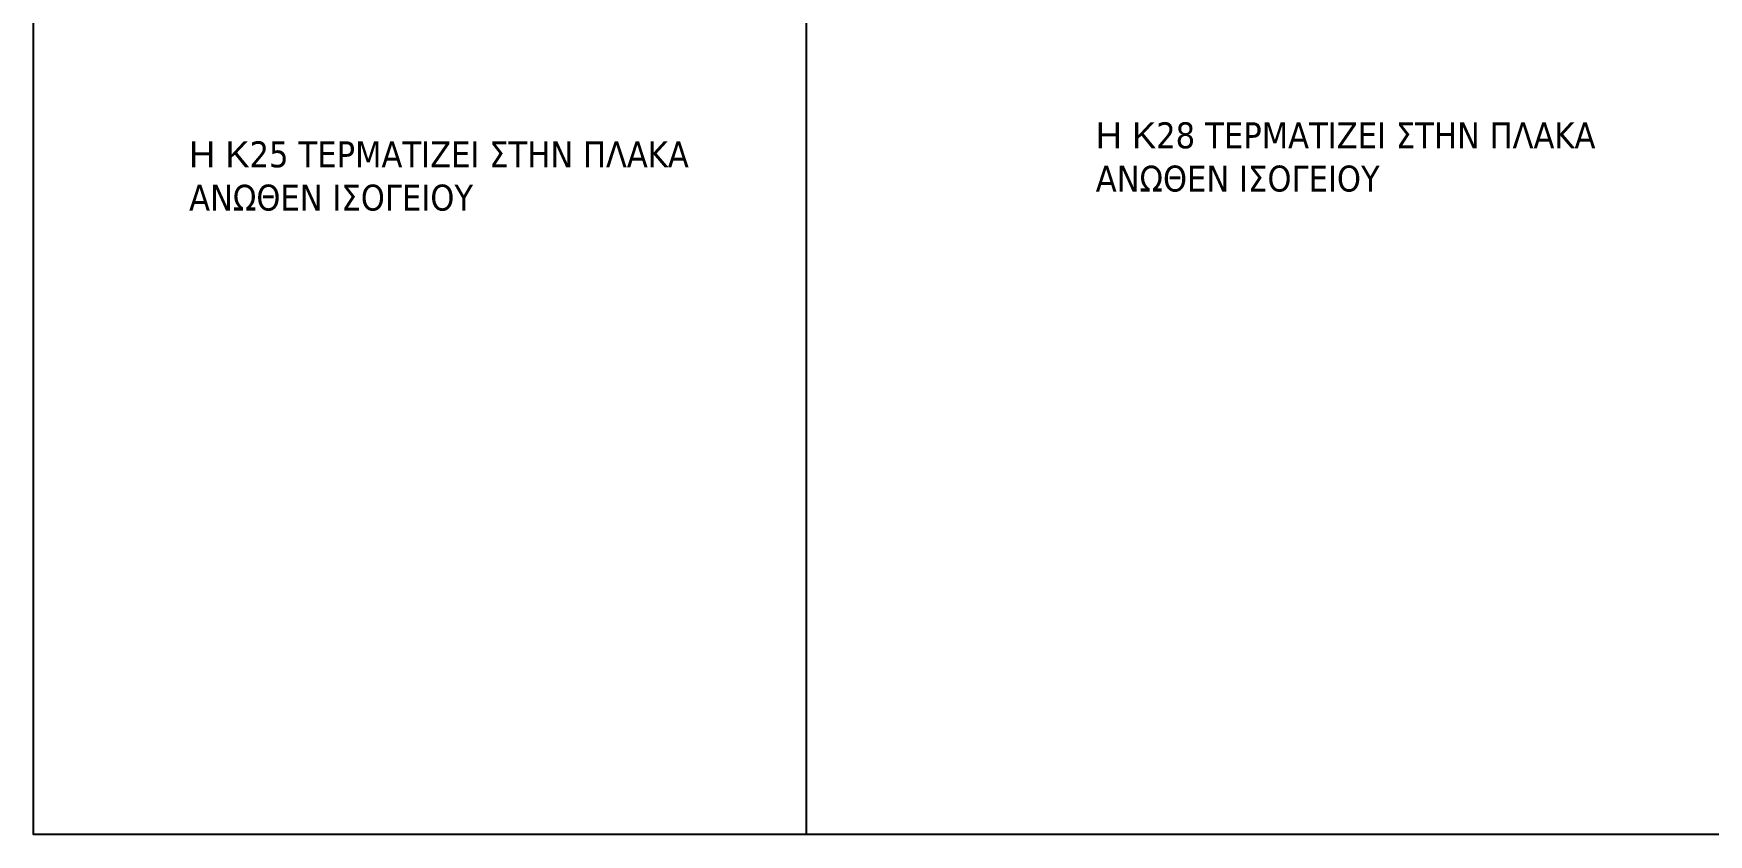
# Model space of a CAD drawing. Header units: millimetres. Extents: x -2171 to 1563, y -1758 to -1505.
# Drawn here: x -1175 to -1153.05, y -1630.29 to -1619.8 of the extents above; entities that cross this region are included whole.
import ezdxf

# ---------------------------------------------------------------- set-up
doc = ezdxf.new("R2010")
doc.units = ezdxf.units.MM
doc.layers.add('-S_TEXT', color=3, linetype='Continuous')
doc.layers.add('Geo_Col_Pro_1', color=7, linetype='Continuous')
doc.styles.get("Standard").update_dxf_attribs({"font": 'tahoma.ttf'})

msp = doc.modelspace()

# ---------------------------------------------------------------- linework, layer by layer
at = {"layer": '-S_TEXT', "ltscale": 5}
msp.add_lwpolyline([(-1174.9987, -1590.2497), (-1116.8512, -1590.2497), (-1116.8512, -1630.2944), (-1174.9987, -1630.2944)], close=True, dxfattribs=at)
at = {"layer": 'Geo_Col_Pro_1', "color": 4, "linetype": 'Continuous', "ltscale": 0.5}
msp.add_line((-1164.8734, -1590.2497), (-1164.8734, -1630.2944), dxfattribs=at)

# ---------------------------------------------------------------- texts
at = {"color": 2, "char_height": 0.34, "attachment_point": 1}
for s, insert in [('{\\fArial|b0|i0|c186|p34;H K}28{\\fArial|b0|i0|c186|p34; }ΤΕΡΜΑΤΙΖΕΙ ΣΤΗΝ ΠΛΑΚΑ ΑΝΩΘΕΝ ΙΣΟΓΕΙΟΥ', (-1161.0801, -1620.9639)), ('{\\fArial|b0|i0|c186|p34;H K}25{\\fArial|b0|i0|c186|p34; }ΤΕΡΜΑΤΙΖΕΙ ΣΤΗΝ ΠΛΑΚΑ ΑΝΩΘΕΝ ΙΣΟΓΕΙΟΥ', (-1172.9595, -1621.2132))]:
    msp.add_mtext_dynamic_manual_height_columns(s, width=6.634229, gutter_width=1.7, heights=[0], dxfattribs=dict(at, insert=insert))

doc.saveas('drawing.dxf')
